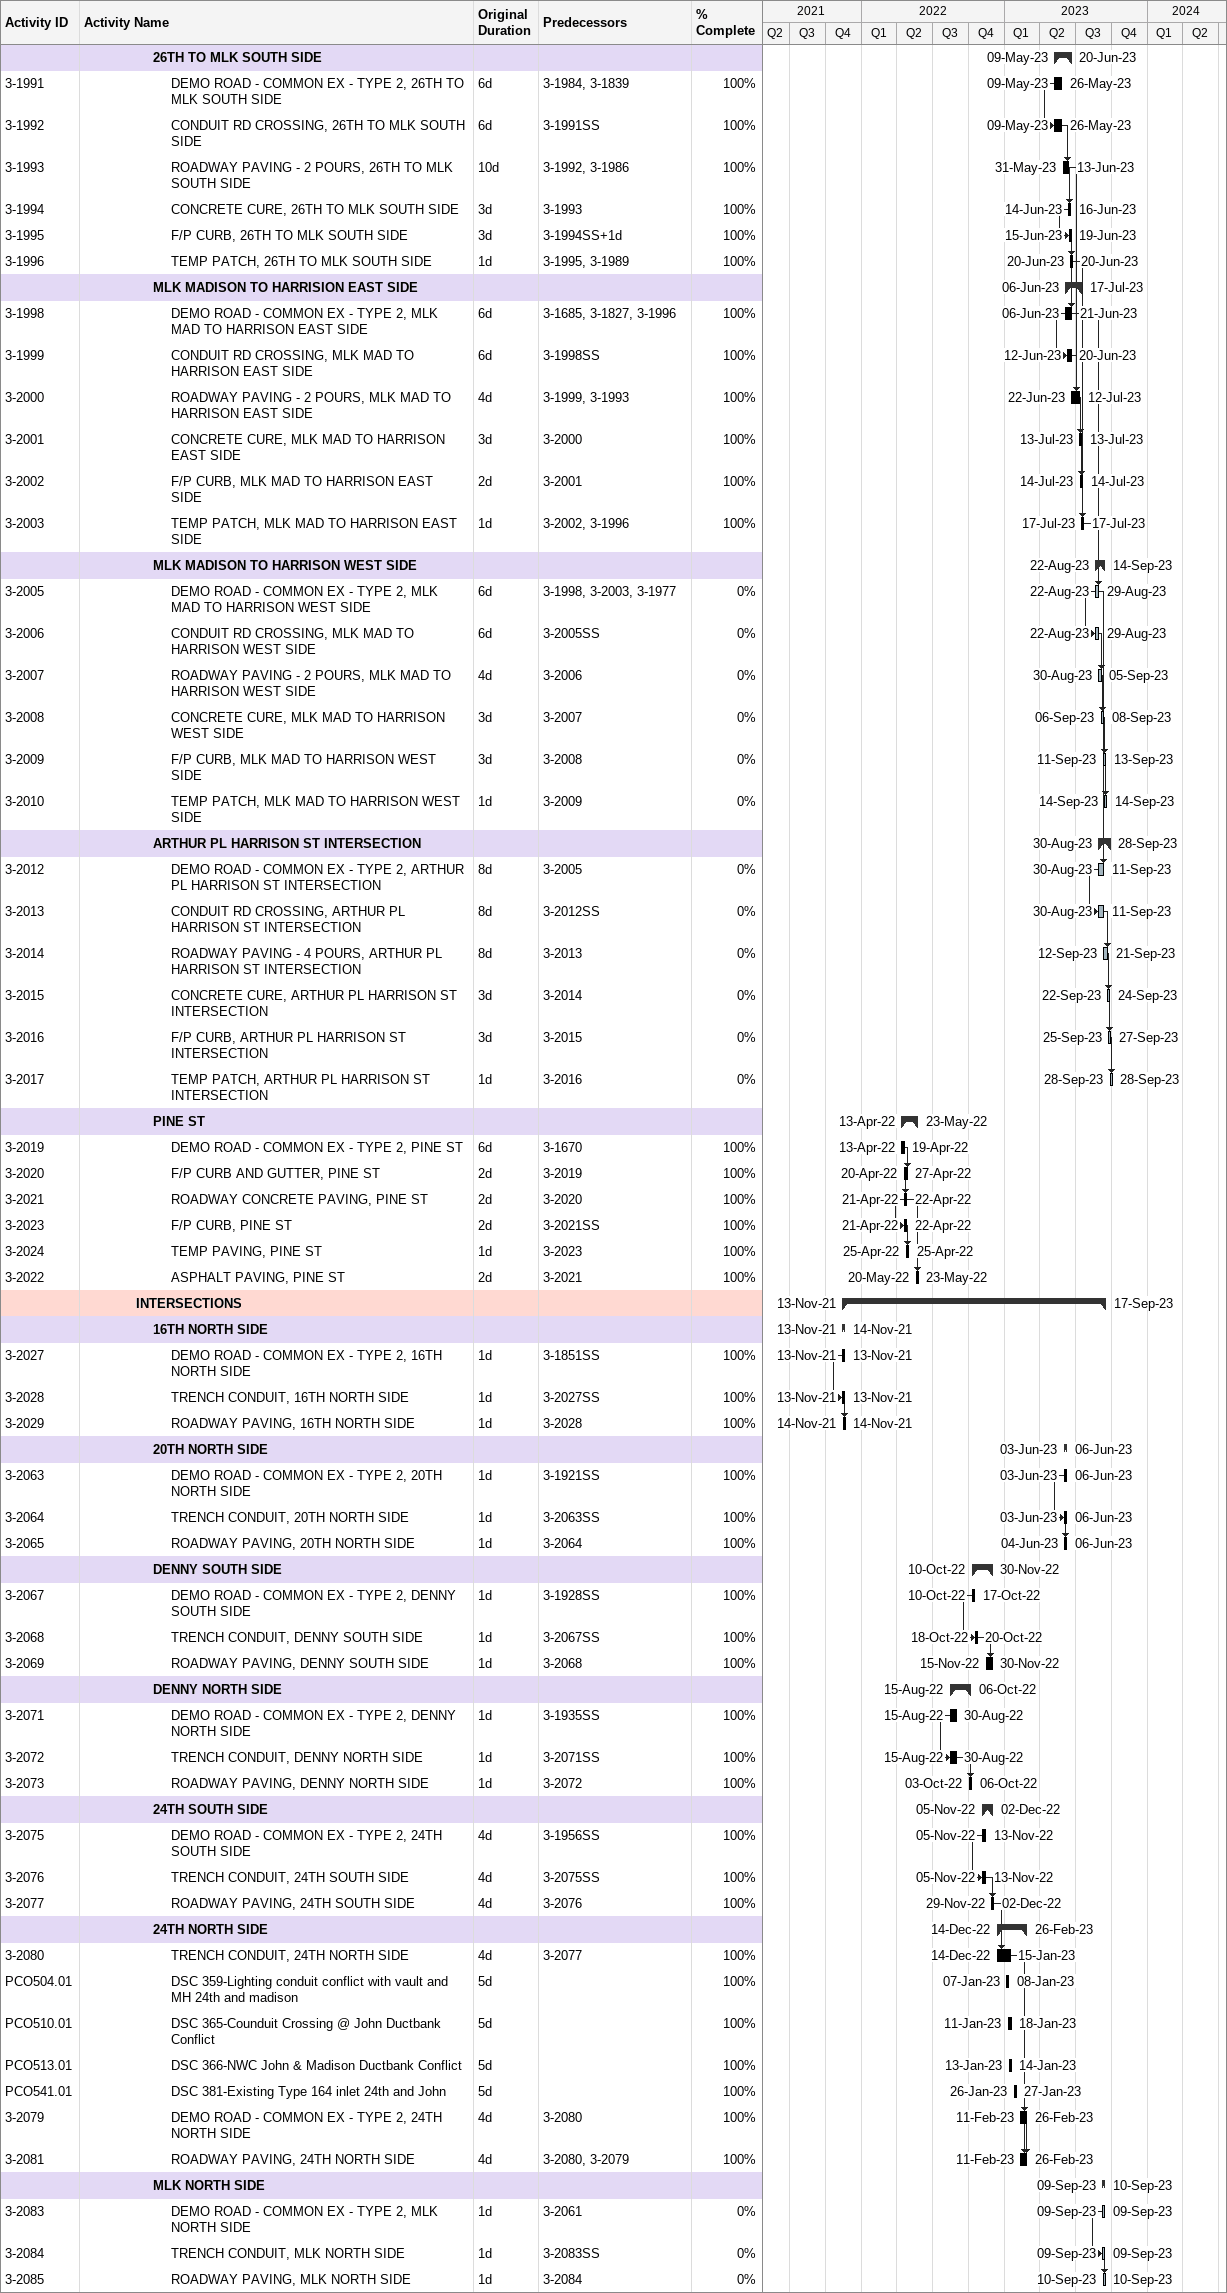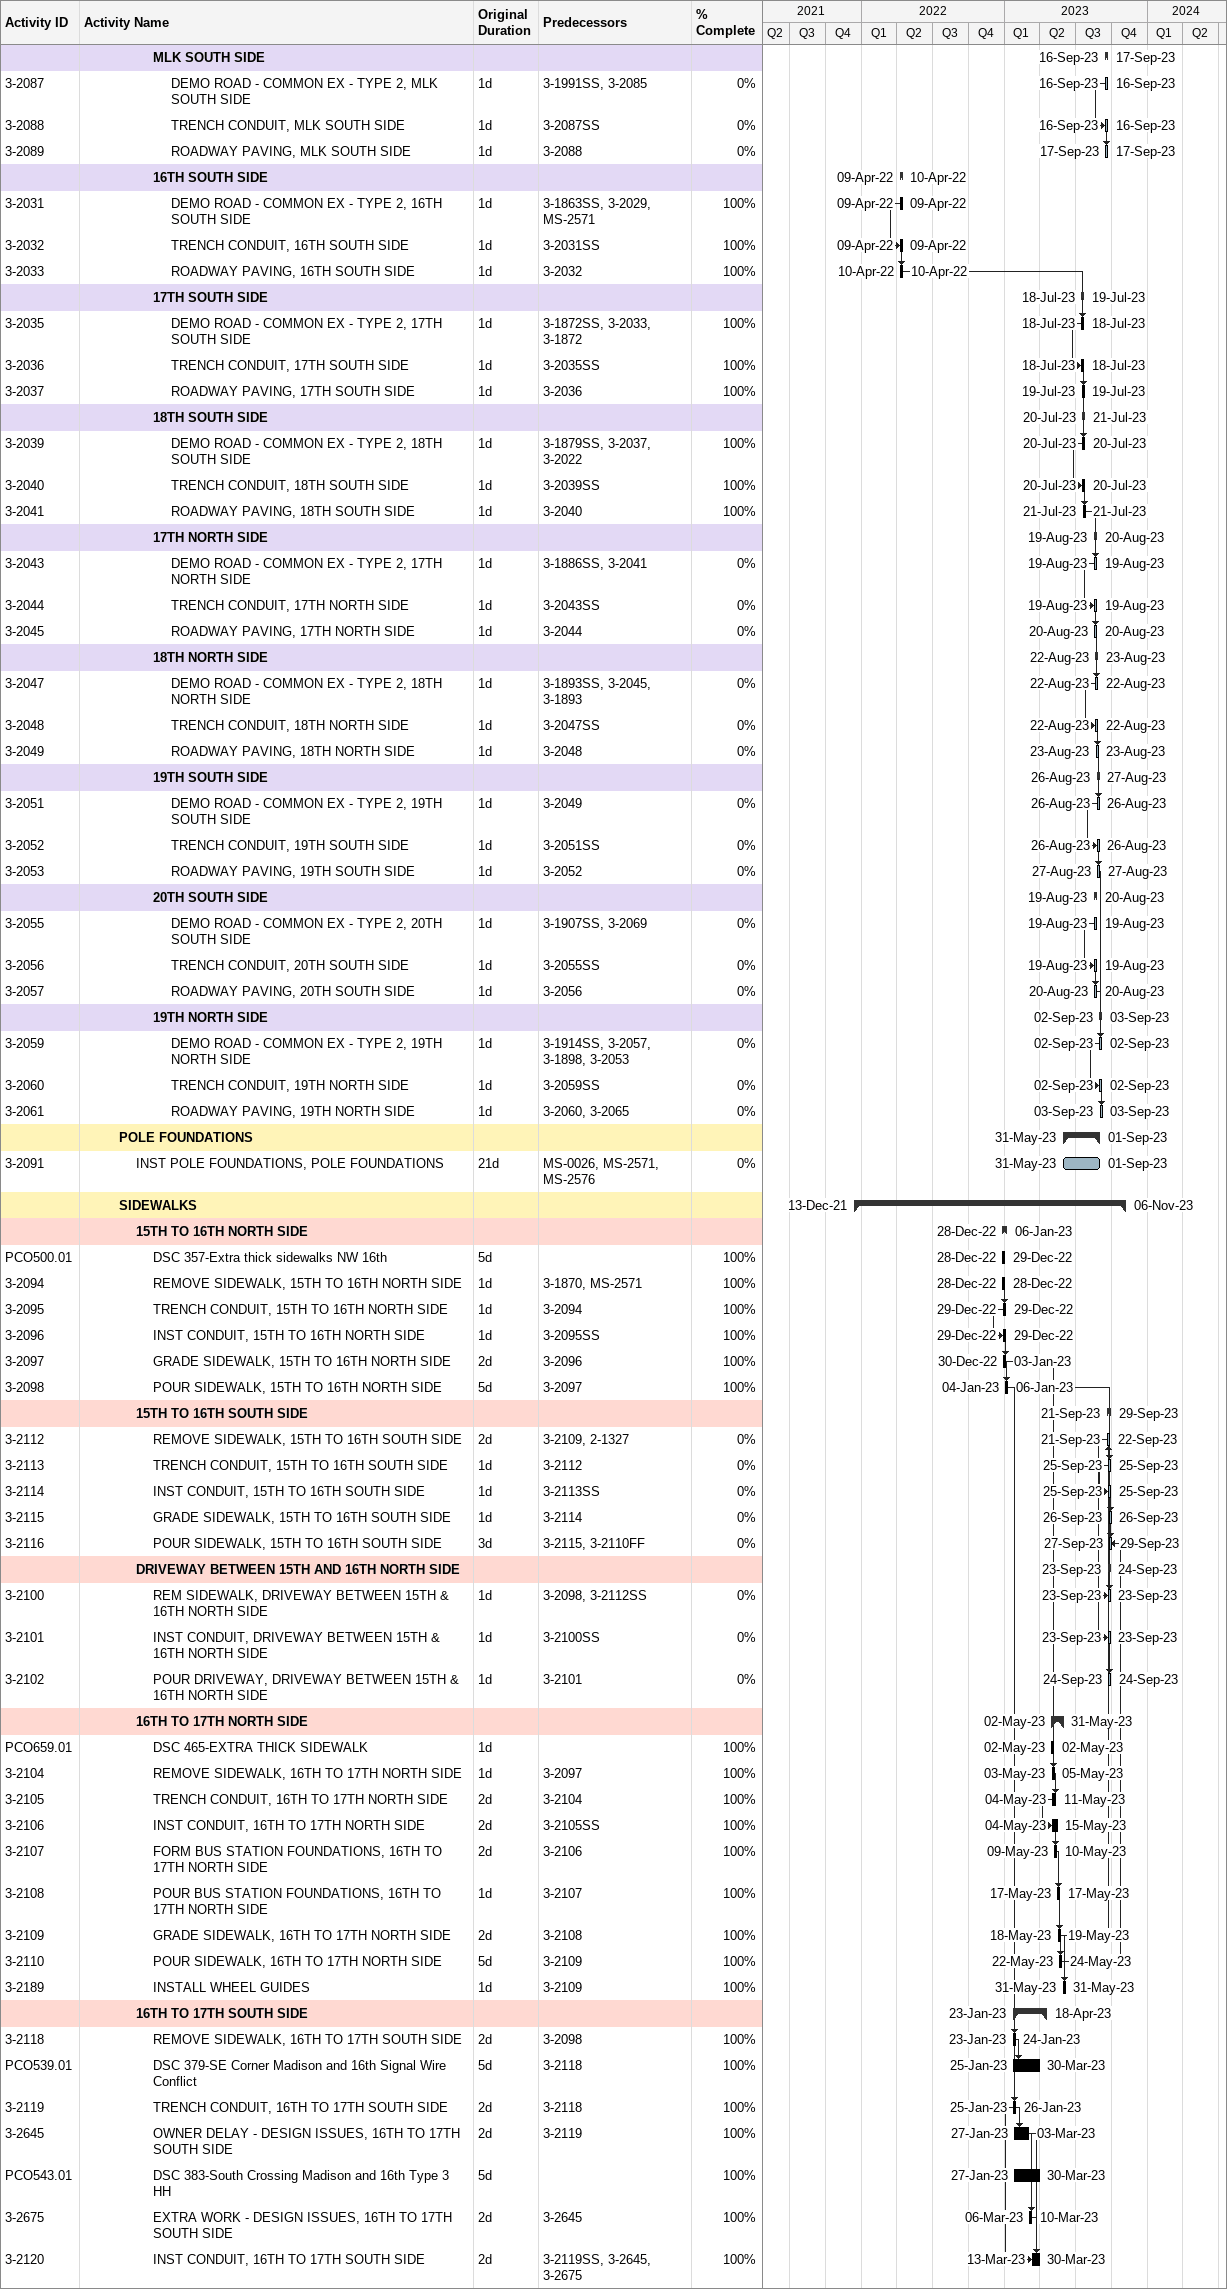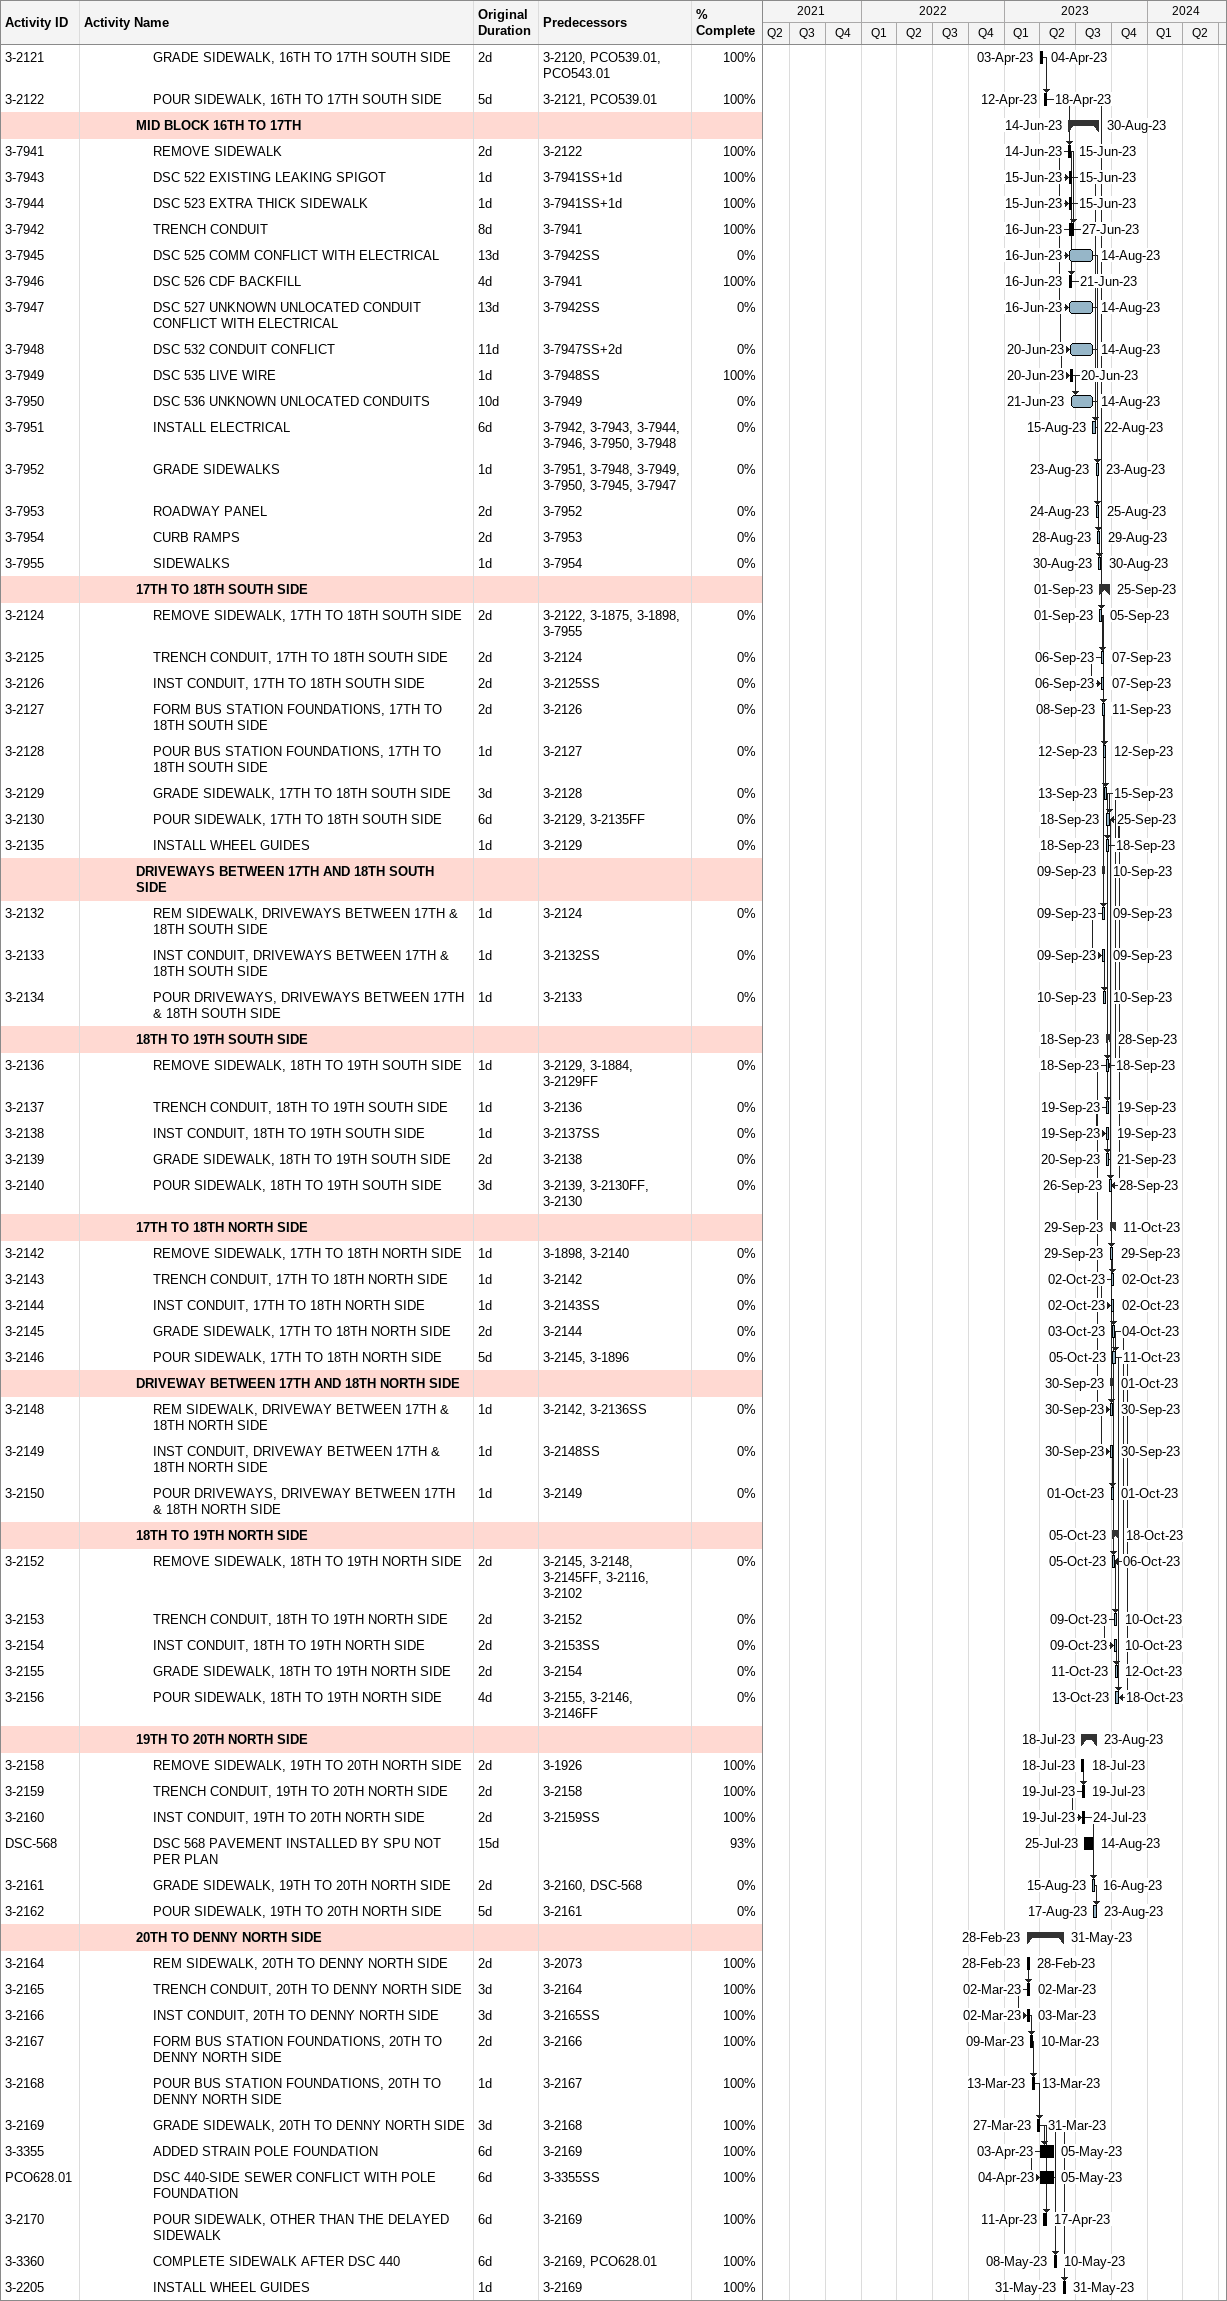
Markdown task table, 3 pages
| ID | Level | Task | Original duration | Start | Finish | Predecessors | % complete |
|---|---|---|---|---|---|---|---|
|  | 5 | **26TH TO MLK SOUTH SIDE** |  | 2023-05-09 | 2023-06-20 |  |  |
| 3-1991 | 6 | DEMO ROAD - COMMON EX - TYPE 2, 26TH TO MLK SOUTH SIDE | 6d | 2023-05-09 | 2023-05-26 | 3-1984, 3-1839 | 100 |
| 3-1992 | 6 | CONDUIT RD CROSSING, 26TH TO MLK SOUTH SIDE | 6d | 2023-05-09 | 2023-05-26 | 3-1991SS | 100 |
| 3-1993 | 6 | ROADWAY PAVING - 2 POURS, 26TH TO MLK SOUTH SIDE | 10d | 2023-05-31 | 2023-06-13 | 3-1992, 3-1986 | 100 |
| 3-1994 | 6 | CONCRETE CURE, 26TH TO MLK SOUTH SIDE | 3d | 2023-06-14 | 2023-06-16 | 3-1993 | 100 |
| 3-1995 | 6 | F/P CURB, 26TH TO MLK SOUTH SIDE | 3d | 2023-06-15 | 2023-06-19 | 3-1994SS+1d | 100 |
| 3-1996 | 6 | TEMP PATCH, 26TH TO MLK SOUTH SIDE | 1d | 2023-06-20 | 2023-06-20 | 3-1995, 3-1989 | 100 |
|  | 5 | **MLK MADISON TO HARRISION EAST SIDE** |  | 2023-06-06 | 2023-07-17 |  |  |
| 3-1998 | 6 | DEMO ROAD - COMMON EX - TYPE 2, MLK MAD TO HARRISON EAST SIDE | 6d | 2023-06-06 | 2023-06-21 | 3-1685, 3-1827, 3-1996 | 100 |
| 3-1999 | 6 | CONDUIT RD CROSSING, MLK MAD TO HARRISON EAST SIDE | 6d | 2023-06-12 | 2023-06-20 | 3-1998SS | 100 |
| 3-2000 | 6 | ROADWAY PAVING - 2 POURS, MLK MAD TO HARRISON EAST SIDE | 4d | 2023-06-22 | 2023-07-12 | 3-1999, 3-1993 | 100 |
| 3-2001 | 6 | CONCRETE CURE, MLK MAD TO HARRISON EAST SIDE | 3d | 2023-07-13 | 2023-07-13 | 3-2000 | 100 |
| 3-2002 | 6 | F/P CURB, MLK MAD TO HARRISON EAST SIDE | 2d | 2023-07-14 | 2023-07-14 | 3-2001 | 100 |
| 3-2003 | 6 | TEMP PATCH, MLK MAD TO HARRISON EAST SIDE | 1d | 2023-07-17 | 2023-07-17 | 3-2002, 3-1996 | 100 |
|  | 5 | **MLK MADISON TO HARRISON WEST SIDE** |  | 2023-08-22 | 2023-09-14 |  |  |
| 3-2005 | 6 | DEMO ROAD - COMMON EX - TYPE 2, MLK MAD TO HARRISON WEST SIDE | 6d | 2023-08-22 | 2023-08-29 | 3-1998, 3-2003, 3-1977 | 0 |
| 3-2006 | 6 | CONDUIT RD CROSSING, MLK MAD TO HARRISON WEST SIDE | 6d | 2023-08-22 | 2023-08-29 | 3-2005SS | 0 |
| 3-2007 | 6 | ROADWAY PAVING - 2 POURS, MLK MAD TO HARRISON WEST SIDE | 4d | 2023-08-30 | 2023-09-05 | 3-2006 | 0 |
| 3-2008 | 6 | CONCRETE CURE, MLK MAD TO HARRISON WEST SIDE | 3d | 2023-09-06 | 2023-09-08 | 3-2007 | 0 |
| 3-2009 | 6 | F/P CURB, MLK MAD TO HARRISON WEST SIDE | 3d | 2023-09-11 | 2023-09-13 | 3-2008 | 0 |
| 3-2010 | 6 | TEMP PATCH, MLK MAD TO HARRISON WEST SIDE | 1d | 2023-09-14 | 2023-09-14 | 3-2009 | 0 |
|  | 5 | **ARTHUR PL HARRISON ST INTERSECTION** |  | 2023-08-30 | 2023-09-28 |  |  |
| 3-2012 | 6 | DEMO ROAD - COMMON EX - TYPE 2, ARTHUR PL HARRISON ST INTERSECTION | 8d | 2023-08-30 | 2023-09-11 | 3-2005 | 0 |
| 3-2013 | 6 | CONDUIT RD CROSSING, ARTHUR PL HARRISON ST INTERSECTION | 8d | 2023-08-30 | 2023-09-11 | 3-2012SS | 0 |
| 3-2014 | 6 | ROADWAY PAVING - 4 POURS, ARTHUR PL HARRISON ST INTERSECTION | 8d | 2023-09-12 | 2023-09-21 | 3-2013 | 0 |
| 3-2015 | 6 | CONCRETE CURE, ARTHUR PL HARRISON ST INTERSECTION | 3d | 2023-09-22 | 2023-09-24 | 3-2014 | 0 |
| 3-2016 | 6 | F/P CURB, ARTHUR PL HARRISON ST INTERSECTION | 3d | 2023-09-25 | 2023-09-27 | 3-2015 | 0 |
| 3-2017 | 6 | TEMP PATCH, ARTHUR PL HARRISON ST INTERSECTION | 1d | 2023-09-28 | 2023-09-28 | 3-2016 | 0 |
|  | 5 | **PINE ST** |  | 2022-04-13 | 2022-05-23 |  |  |
| 3-2019 | 6 | DEMO ROAD - COMMON EX - TYPE 2, PINE ST | 6d | 2022-04-13 | 2022-04-19 | 3-1670 | 100 |
| 3-2020 | 6 | F/P CURB AND GUTTER, PINE ST | 2d | 2022-04-20 | 2022-04-27 | 3-2019 | 100 |
| 3-2021 | 6 | ROADWAY CONCRETE PAVING, PINE ST | 2d | 2022-04-21 | 2022-04-22 | 3-2020 | 100 |
| 3-2023 | 6 | F/P CURB, PINE ST | 2d | 2022-04-21 | 2022-04-22 | 3-2021SS | 100 |
| 3-2024 | 6 | TEMP PAVING, PINE ST | 1d | 2022-04-25 | 2022-04-25 | 3-2023 | 100 |
| 3-2022 | 6 | ASPHALT PAVING, PINE ST | 2d | 2022-05-20 | 2022-05-23 | 3-2021 | 100 |
|  | 4 | **INTERSECTIONS** |  | 2021-11-13 | 2023-09-17 |  |  |
|  | 5 | **16TH NORTH SIDE** |  | 2021-11-13 | 2021-11-14 |  |  |
| 3-2027 | 6 | DEMO ROAD - COMMON EX - TYPE 2, 16TH NORTH SIDE | 1d | 2021-11-13 | 2021-11-13 | 3-1851SS | 100 |
| 3-2028 | 6 | TRENCH CONDUIT, 16TH NORTH SIDE | 1d | 2021-11-13 | 2021-11-13 | 3-2027SS | 100 |
| 3-2029 | 6 | ROADWAY PAVING, 16TH NORTH SIDE | 1d | 2021-11-14 | 2021-11-14 | 3-2028 | 100 |
|  | 5 | **20TH NORTH SIDE** |  | 2023-06-03 | 2023-06-06 |  |  |
| 3-2063 | 6 | DEMO ROAD - COMMON EX - TYPE 2, 20TH NORTH SIDE | 1d | 2023-06-03 | 2023-06-06 | 3-1921SS | 100 |
| 3-2064 | 6 | TRENCH CONDUIT, 20TH NORTH SIDE | 1d | 2023-06-03 | 2023-06-06 | 3-2063SS | 100 |
| 3-2065 | 6 | ROADWAY PAVING, 20TH NORTH SIDE | 1d | 2023-06-04 | 2023-06-06 | 3-2064 | 100 |
|  | 5 | **DENNY SOUTH SIDE** |  | 2022-10-10 | 2022-11-30 |  |  |
| 3-2067 | 6 | DEMO ROAD - COMMON EX - TYPE 2, DENNY SOUTH SIDE | 1d | 2022-10-10 | 2022-10-17 | 3-1928SS | 100 |
| 3-2068 | 6 | TRENCH CONDUIT, DENNY SOUTH SIDE | 1d | 2022-10-18 | 2022-10-20 | 3-2067SS | 100 |
| 3-2069 | 6 | ROADWAY PAVING, DENNY SOUTH SIDE | 1d | 2022-11-15 | 2022-11-30 | 3-2068 | 100 |
|  | 5 | **DENNY NORTH SIDE** |  | 2022-08-15 | 2022-10-06 |  |  |
| 3-2071 | 6 | DEMO ROAD - COMMON EX - TYPE 2, DENNY NORTH SIDE | 1d | 2022-08-15 | 2022-08-30 | 3-1935SS | 100 |
| 3-2072 | 6 | TRENCH CONDUIT, DENNY NORTH SIDE | 1d | 2022-08-15 | 2022-08-30 | 3-2071SS | 100 |
| 3-2073 | 6 | ROADWAY PAVING, DENNY NORTH SIDE | 1d | 2022-10-03 | 2022-10-06 | 3-2072 | 100 |
|  | 5 | **24TH SOUTH SIDE** |  | 2022-11-05 | 2022-12-02 |  |  |
| 3-2075 | 6 | DEMO ROAD - COMMON EX - TYPE 2, 24TH SOUTH SIDE | 4d | 2022-11-05 | 2022-11-13 | 3-1956SS | 100 |
| 3-2076 | 6 | TRENCH CONDUIT, 24TH SOUTH SIDE | 4d | 2022-11-05 | 2022-11-13 | 3-2075SS | 100 |
| 3-2077 | 6 | ROADWAY PAVING, 24TH SOUTH SIDE | 4d | 2022-11-29 | 2022-12-02 | 3-2076 | 100 |
|  | 5 | **24TH NORTH SIDE** |  | 2022-12-14 | 2023-02-26 |  |  |
| 3-2080 | 6 | TRENCH CONDUIT, 24TH NORTH SIDE | 4d | 2022-12-14 | 2023-01-15 | 3-2077 | 100 |
| PCO504.01 | 6 | DSC 359-Lighting conduit conflict with vault and MH 24th and madison | 5d | 2023-01-07 | 2023-01-08 |  | 100 |
| PCO510.01 | 6 | DSC 365-Counduit Crossing @ John Ductbank Conflict | 5d | 2023-01-11 | 2023-01-18 |  | 100 |
| PCO513.01 | 6 | DSC 366-NWC John & Madison Ductbank Conflict | 5d | 2023-01-13 | 2023-01-14 |  | 100 |
| PCO541.01 | 6 | DSC 381-Existing Type 164 inlet 24th and John | 5d | 2023-01-26 | 2023-01-27 |  | 100 |
| 3-2079 | 6 | DEMO ROAD - COMMON EX - TYPE 2, 24TH NORTH SIDE | 4d | 2023-02-11 | 2023-02-26 | 3-2080 | 100 |
| 3-2081 | 6 | ROADWAY PAVING, 24TH NORTH SIDE | 4d | 2023-02-11 | 2023-02-26 | 3-2080, 3-2079 | 100 |
|  | 5 | **MLK NORTH SIDE** |  | 2023-09-09 | 2023-09-10 |  |  |
| 3-2083 | 6 | DEMO ROAD - COMMON EX - TYPE 2, MLK NORTH SIDE | 1d | 2023-09-09 | 2023-09-09 | 3-2061 | 0 |
| 3-2084 | 6 | TRENCH CONDUIT, MLK NORTH SIDE | 1d | 2023-09-09 | 2023-09-09 | 3-2083SS | 0 |
| 3-2085 | 6 | ROADWAY PAVING, MLK NORTH SIDE | 1d | 2023-09-10 | 2023-09-10 | 3-2084 | 0 |
|  | 5 | **MLK SOUTH SIDE** |  | 2023-09-16 | 2023-09-17 |  |  |
| 3-2087 | 6 | DEMO ROAD - COMMON EX - TYPE 2, MLK SOUTH SIDE | 1d | 2023-09-16 | 2023-09-16 | 3-1991SS, 3-2085 | 0 |
| 3-2088 | 6 | TRENCH CONDUIT, MLK SOUTH SIDE | 1d | 2023-09-16 | 2023-09-16 | 3-2087SS | 0 |
| 3-2089 | 6 | ROADWAY PAVING, MLK SOUTH SIDE | 1d | 2023-09-17 | 2023-09-17 | 3-2088 | 0 |
|  | 5 | **16TH SOUTH SIDE** |  | 2022-04-09 | 2022-04-10 |  |  |
| 3-2031 | 6 | DEMO ROAD - COMMON EX - TYPE 2, 16TH SOUTH SIDE | 1d | 2022-04-09 | 2022-04-09 | 3-1863SS, 3-2029, MS-2571 | 100 |
| 3-2032 | 6 | TRENCH CONDUIT, 16TH SOUTH SIDE | 1d | 2022-04-09 | 2022-04-09 | 3-2031SS | 100 |
| 3-2033 | 6 | ROADWAY PAVING, 16TH SOUTH SIDE | 1d | 2022-04-10 | 2022-04-10 | 3-2032 | 100 |
|  | 5 | **17TH SOUTH SIDE** |  | 2023-07-18 | 2023-07-19 |  |  |
| 3-2035 | 6 | DEMO ROAD - COMMON EX - TYPE 2, 17TH SOUTH SIDE | 1d | 2023-07-18 | 2023-07-18 | 3-1872SS, 3-2033, 3-1872 | 100 |
| 3-2036 | 6 | TRENCH CONDUIT, 17TH SOUTH SIDE | 1d | 2023-07-18 | 2023-07-18 | 3-2035SS | 100 |
| 3-2037 | 6 | ROADWAY PAVING, 17TH SOUTH SIDE | 1d | 2023-07-19 | 2023-07-19 | 3-2036 | 100 |
|  | 5 | **18TH SOUTH SIDE** |  | 2023-07-20 | 2023-07-21 |  |  |
| 3-2039 | 6 | DEMO ROAD - COMMON EX - TYPE 2, 18TH SOUTH SIDE | 1d | 2023-07-20 | 2023-07-20 | 3-1879SS, 3-2037, 3-2022 | 100 |
| 3-2040 | 6 | TRENCH CONDUIT, 18TH SOUTH SIDE | 1d | 2023-07-20 | 2023-07-20 | 3-2039SS | 100 |
| 3-2041 | 6 | ROADWAY PAVING, 18TH SOUTH SIDE | 1d | 2023-07-21 | 2023-07-21 | 3-2040 | 100 |
|  | 5 | **17TH NORTH SIDE** |  | 2023-08-19 | 2023-08-20 |  |  |
| 3-2043 | 6 | DEMO ROAD - COMMON EX - TYPE 2, 17TH NORTH SIDE | 1d | 2023-08-19 | 2023-08-19 | 3-1886SS, 3-2041 | 0 |
| 3-2044 | 6 | TRENCH CONDUIT, 17TH NORTH SIDE | 1d | 2023-08-19 | 2023-08-19 | 3-2043SS | 0 |
| 3-2045 | 6 | ROADWAY PAVING, 17TH NORTH SIDE | 1d | 2023-08-20 | 2023-08-20 | 3-2044 | 0 |
|  | 5 | **18TH NORTH SIDE** |  | 2023-08-22 | 2023-08-23 |  |  |
| 3-2047 | 6 | DEMO ROAD - COMMON EX - TYPE 2, 18TH NORTH SIDE | 1d | 2023-08-22 | 2023-08-22 | 3-1893SS, 3-2045, 3-1893 | 0 |
| 3-2048 | 6 | TRENCH CONDUIT, 18TH NORTH SIDE | 1d | 2023-08-22 | 2023-08-22 | 3-2047SS | 0 |
| 3-2049 | 6 | ROADWAY PAVING, 18TH NORTH SIDE | 1d | 2023-08-23 | 2023-08-23 | 3-2048 | 0 |
|  | 5 | **19TH SOUTH SIDE** |  | 2023-08-26 | 2023-08-27 |  |  |
| 3-2051 | 6 | DEMO ROAD - COMMON EX - TYPE 2, 19TH SOUTH SIDE | 1d | 2023-08-26 | 2023-08-26 | 3-2049 | 0 |
| 3-2052 | 6 | TRENCH CONDUIT, 19TH SOUTH SIDE | 1d | 2023-08-26 | 2023-08-26 | 3-2051SS | 0 |
| 3-2053 | 6 | ROADWAY PAVING, 19TH SOUTH SIDE | 1d | 2023-08-27 | 2023-08-27 | 3-2052 | 0 |
|  | 5 | **20TH SOUTH SIDE** |  | 2023-08-19 | 2023-08-20 |  |  |
| 3-2055 | 6 | DEMO ROAD - COMMON EX - TYPE 2, 20TH SOUTH SIDE | 1d | 2023-08-19 | 2023-08-19 | 3-1907SS, 3-2069 | 0 |
| 3-2056 | 6 | TRENCH CONDUIT, 20TH SOUTH SIDE | 1d | 2023-08-19 | 2023-08-19 | 3-2055SS | 0 |
| 3-2057 | 6 | ROADWAY PAVING, 20TH SOUTH SIDE | 1d | 2023-08-20 | 2023-08-20 | 3-2056 | 0 |
|  | 5 | **19TH NORTH SIDE** |  | 2023-09-02 | 2023-09-03 |  |  |
| 3-2059 | 6 | DEMO ROAD - COMMON EX - TYPE 2, 19TH NORTH SIDE | 1d | 2023-09-02 | 2023-09-02 | 3-1914SS, 3-2057, 3-1898, 3-2053 | 0 |
| 3-2060 | 6 | TRENCH CONDUIT, 19TH NORTH SIDE | 1d | 2023-09-02 | 2023-09-02 | 3-2059SS | 0 |
| 3-2061 | 6 | ROADWAY PAVING, 19TH NORTH SIDE | 1d | 2023-09-03 | 2023-09-03 | 3-2060, 3-2065 | 0 |
|  | 3 | **POLE FOUNDATIONS** |  | 2023-05-31 | 2023-09-01 |  |  |
| 3-2091 | 4 | INST POLE FOUNDATIONS, POLE FOUNDATIONS | 21d | 2023-05-31 | 2023-09-01 | MS-0026, MS-2571, MS-2576 | 0 |
|  | 3 | **SIDEWALKS** |  | 2021-12-13 | 2023-11-06 |  |  |
|  | 4 | **15TH TO 16TH NORTH SIDE** |  | 2022-12-28 | 2023-01-06 |  |  |
| PCO500.01 | 5 | DSC 357-Extra thick sidewalks NW 16th | 5d | 2022-12-28 | 2022-12-29 |  | 100 |
| 3-2094 | 5 | REMOVE SIDEWALK, 15TH TO 16TH NORTH SIDE | 1d | 2022-12-28 | 2022-12-28 | 3-1870, MS-2571 | 100 |
| 3-2095 | 5 | TRENCH CONDUIT, 15TH TO 16TH NORTH SIDE | 1d | 2022-12-29 | 2022-12-29 | 3-2094 | 100 |
| 3-2096 | 5 | INST CONDUIT, 15TH TO 16TH NORTH SIDE | 1d | 2022-12-29 | 2022-12-29 | 3-2095SS | 100 |
| 3-2097 | 5 | GRADE SIDEWALK, 15TH TO 16TH NORTH SIDE | 2d | 2022-12-30 | 2023-01-03 | 3-2096 | 100 |
| 3-2098 | 5 | POUR SIDEWALK, 15TH TO 16TH NORTH SIDE | 5d | 2023-01-04 | 2023-01-06 | 3-2097 | 100 |
|  | 4 | **15TH TO 16TH SOUTH SIDE** |  | 2023-09-21 | 2023-09-29 |  |  |
| 3-2112 | 5 | REMOVE SIDEWALK, 15TH TO 16TH SOUTH SIDE | 2d | 2023-09-21 | 2023-09-22 | 3-2109, 2-1327 | 0 |
| 3-2113 | 5 | TRENCH CONDUIT, 15TH TO 16TH SOUTH SIDE | 1d | 2023-09-25 | 2023-09-25 | 3-2112 | 0 |
| 3-2114 | 5 | INST CONDUIT, 15TH TO 16TH SOUTH SIDE | 1d | 2023-09-25 | 2023-09-25 | 3-2113SS | 0 |
| 3-2115 | 5 | GRADE SIDEWALK, 15TH TO 16TH SOUTH SIDE | 1d | 2023-09-26 | 2023-09-26 | 3-2114 | 0 |
| 3-2116 | 5 | POUR SIDEWALK, 15TH TO 16TH SOUTH SIDE | 3d | 2023-09-27 | 2023-09-29 | 3-2115, 3-2110FF | 0 |
|  | 4 | **DRIVEWAY BETWEEN 15TH AND 16TH NORTH SIDE** |  | 2023-09-23 | 2023-09-24 |  |  |
| 3-2100 | 5 | REM SIDEWALK, DRIVEWAY BETWEEN 15TH & 16TH NORTH SIDE | 1d | 2023-09-23 | 2023-09-23 | 3-2098, 3-2112SS | 0 |
| 3-2101 | 5 | INST CONDUIT, DRIVEWAY BETWEEN 15TH & 16TH NORTH SIDE | 1d | 2023-09-23 | 2023-09-23 | 3-2100SS | 0 |
| 3-2102 | 5 | POUR DRIVEWAY, DRIVEWAY BETWEEN 15TH & 16TH NORTH SIDE | 1d | 2023-09-24 | 2023-09-24 | 3-2101 | 0 |
|  | 4 | **16TH TO 17TH NORTH SIDE** |  | 2023-05-02 | 2023-05-31 |  |  |
| PCO659.01 | 5 | DSC 465-EXTRA THICK SIDEWALK | 1d | 2023-05-02 | 2023-05-02 |  | 100 |
| 3-2104 | 5 | REMOVE SIDEWALK, 16TH TO 17TH NORTH SIDE | 1d | 2023-05-03 | 2023-05-05 | 3-2097 | 100 |
| 3-2105 | 5 | TRENCH CONDUIT, 16TH TO 17TH NORTH SIDE | 2d | 2023-05-04 | 2023-05-11 | 3-2104 | 100 |
| 3-2106 | 5 | INST CONDUIT, 16TH TO 17TH NORTH SIDE | 2d | 2023-05-04 | 2023-05-15 | 3-2105SS | 100 |
| 3-2107 | 5 | FORM BUS STATION FOUNDATIONS, 16TH TO 17TH NORTH SIDE | 2d | 2023-05-09 | 2023-05-10 | 3-2106 | 100 |
| 3-2108 | 5 | POUR BUS STATION FOUNDATIONS, 16TH TO 17TH NORTH SIDE | 1d | 2023-05-17 | 2023-05-17 | 3-2107 | 100 |
| 3-2109 | 5 | GRADE SIDEWALK, 16TH TO 17TH NORTH SIDE | 2d | 2023-05-18 | 2023-05-19 | 3-2108 | 100 |
| 3-2110 | 5 | POUR SIDEWALK, 16TH TO 17TH NORTH SIDE | 5d | 2023-05-22 | 2023-05-24 | 3-2109 | 100 |
| 3-2189 | 5 | INSTALL WHEEL GUIDES | 1d | 2023-05-31 | 2023-05-31 | 3-2109 | 100 |
|  | 4 | **16TH TO 17TH SOUTH SIDE** |  | 2023-01-23 | 2023-04-18 |  |  |
| 3-2118 | 5 | REMOVE SIDEWALK, 16TH TO 17TH SOUTH SIDE | 2d | 2023-01-23 | 2023-01-24 | 3-2098 | 100 |
| PCO539.01 | 5 | DSC 379-SE Corner Madison and 16th Signal Wire Conflict | 5d | 2023-01-25 | 2023-03-30 | 3-2118 | 100 |
| 3-2119 | 5 | TRENCH CONDUIT, 16TH TO 17TH SOUTH SIDE | 2d | 2023-01-25 | 2023-01-26 | 3-2118 | 100 |
| 3-2645 | 5 | OWNER DELAY - DESIGN ISSUES, 16TH TO 17TH SOUTH SIDE | 2d | 2023-01-27 | 2023-03-03 | 3-2119 | 100 |
| PCO543.01 | 5 | DSC 383-South Crossing Madison and 16th Type 3 HH | 5d | 2023-01-27 | 2023-03-30 |  | 100 |
| 3-2675 | 5 | EXTRA WORK - DESIGN ISSUES, 16TH TO 17TH SOUTH SIDE | 2d | 2023-03-06 | 2023-03-10 | 3-2645 | 100 |
| 3-2120 | 5 | INST CONDUIT, 16TH TO 17TH SOUTH SIDE | 2d | 2023-03-13 | 2023-03-30 | 3-2119SS, 3-2645, 3-2675 | 100 |
| 3-2121 | 5 | GRADE SIDEWALK, 16TH TO 17TH SOUTH SIDE | 2d | 2023-04-03 | 2023-04-04 | 3-2120, PCO539.01, PCO543.01 | 100 |
| 3-2122 | 5 | POUR SIDEWALK, 16TH TO 17TH SOUTH SIDE | 5d | 2023-04-12 | 2023-04-18 | 3-2121, PCO539.01 | 100 |
|  | 4 | **MID BLOCK 16TH TO 17TH** |  | 2023-06-14 | 2023-08-30 |  |  |
| 3-7941 | 5 | REMOVE SIDEWALK | 2d | 2023-06-14 | 2023-06-15 | 3-2122 | 100 |
| 3-7943 | 5 | DSC 522 EXISTING LEAKING SPIGOT | 1d | 2023-06-15 | 2023-06-15 | 3-7941SS+1d | 100 |
| 3-7944 | 5 | DSC 523 EXTRA THICK SIDEWALK | 1d | 2023-06-15 | 2023-06-15 | 3-7941SS+1d | 100 |
| 3-7942 | 5 | TRENCH CONDUIT | 8d | 2023-06-16 | 2023-06-27 | 3-7941 | 100 |
| 3-7945 | 5 | DSC 525 COMM CONFLICT WITH ELECTRICAL | 13d | 2023-06-16 | 2023-08-14 | 3-7942SS | 0 |
| 3-7946 | 5 | DSC 526 CDF BACKFILL | 4d | 2023-06-16 | 2023-06-21 | 3-7941 | 100 |
| 3-7947 | 5 | DSC 527 UNKNOWN UNLOCATED CONDUIT CONFLICT WITH ELECTRICAL | 13d | 2023-06-16 | 2023-08-14 | 3-7942SS | 0 |
| 3-7948 | 5 | DSC 532 CONDUIT CONFLICT | 11d | 2023-06-20 | 2023-08-14 | 3-7947SS+2d | 0 |
| 3-7949 | 5 | DSC 535 LIVE WIRE | 1d | 2023-06-20 | 2023-06-20 | 3-7948SS | 100 |
| 3-7950 | 5 | DSC 536 UNKNOWN UNLOCATED CONDUITS | 10d | 2023-06-21 | 2023-08-14 | 3-7949 | 0 |
| 3-7951 | 5 | INSTALL ELECTRICAL | 6d | 2023-08-15 | 2023-08-22 | 3-7942, 3-7943, 3-7944, 3-7946, 3-7950, 3-7948 | 0 |
| 3-7952 | 5 | GRADE SIDEWALKS | 1d | 2023-08-23 | 2023-08-23 | 3-7951, 3-7948, 3-7949, 3-7950, 3-7945, 3-7947 | 0 |
| 3-7953 | 5 | ROADWAY PANEL | 2d | 2023-08-24 | 2023-08-25 | 3-7952 | 0 |
| 3-7954 | 5 | CURB RAMPS | 2d | 2023-08-28 | 2023-08-29 | 3-7953 | 0 |
| 3-7955 | 5 | SIDEWALKS | 1d | 2023-08-30 | 2023-08-30 | 3-7954 | 0 |
|  | 4 | **17TH TO 18TH SOUTH SIDE** |  | 2023-09-01 | 2023-09-25 |  |  |
| 3-2124 | 5 | REMOVE SIDEWALK, 17TH TO 18TH SOUTH SIDE | 2d | 2023-09-01 | 2023-09-05 | 3-2122, 3-1875, 3-1898, 3-7955 | 0 |
| 3-2125 | 5 | TRENCH CONDUIT, 17TH TO 18TH SOUTH SIDE | 2d | 2023-09-06 | 2023-09-07 | 3-2124 | 0 |
| 3-2126 | 5 | INST CONDUIT, 17TH TO 18TH SOUTH SIDE | 2d | 2023-09-06 | 2023-09-07 | 3-2125SS | 0 |
| 3-2127 | 5 | FORM BUS STATION FOUNDATIONS, 17TH TO 18TH SOUTH SIDE | 2d | 2023-09-08 | 2023-09-11 | 3-2126 | 0 |
| 3-2128 | 5 | POUR BUS STATION FOUNDATIONS, 17TH TO 18TH SOUTH SIDE | 1d | 2023-09-12 | 2023-09-12 | 3-2127 | 0 |
| 3-2129 | 5 | GRADE SIDEWALK, 17TH TO 18TH SOUTH SIDE | 3d | 2023-09-13 | 2023-09-15 | 3-2128 | 0 |
| 3-2130 | 5 | POUR SIDEWALK, 17TH TO 18TH SOUTH SIDE | 6d | 2023-09-18 | 2023-09-25 | 3-2129, 3-2135FF | 0 |
| 3-2135 | 5 | INSTALL WHEEL GUIDES | 1d | 2023-09-18 | 2023-09-18 | 3-2129 | 0 |
|  | 4 | **DRIVEWAYS BETWEEN 17TH AND 18TH SOUTH SIDE** |  | 2023-09-09 | 2023-09-10 |  |  |
| 3-2132 | 5 | REM SIDEWALK, DRIVEWAYS BETWEEN 17TH & 18TH SOUTH SIDE | 1d | 2023-09-09 | 2023-09-09 | 3-2124 | 0 |
| 3-2133 | 5 | INST CONDUIT, DRIVEWAYS BETWEEN 17TH & 18TH SOUTH SIDE | 1d | 2023-09-09 | 2023-09-09 | 3-2132SS | 0 |
| 3-2134 | 5 | POUR DRIVEWAYS, DRIVEWAYS BETWEEN 17TH & 18TH SOUTH SIDE | 1d | 2023-09-10 | 2023-09-10 | 3-2133 | 0 |
|  | 4 | **18TH TO 19TH SOUTH SIDE** |  | 2023-09-18 | 2023-09-28 |  |  |
| 3-2136 | 5 | REMOVE SIDEWALK, 18TH TO 19TH SOUTH SIDE | 1d | 2023-09-18 | 2023-09-18 | 3-2129, 3-1884, 3-2129FF | 0 |
| 3-2137 | 5 | TRENCH CONDUIT, 18TH TO 19TH SOUTH SIDE | 1d | 2023-09-19 | 2023-09-19 | 3-2136 | 0 |
| 3-2138 | 5 | INST CONDUIT, 18TH TO 19TH SOUTH SIDE | 1d | 2023-09-19 | 2023-09-19 | 3-2137SS | 0 |
| 3-2139 | 5 | GRADE SIDEWALK, 18TH TO 19TH SOUTH SIDE | 2d | 2023-09-20 | 2023-09-21 | 3-2138 | 0 |
| 3-2140 | 5 | POUR SIDEWALK, 18TH TO 19TH SOUTH SIDE | 3d | 2023-09-26 | 2023-09-28 | 3-2139, 3-2130FF, 3-2130 | 0 |
|  | 4 | **17TH TO 18TH NORTH SIDE** |  | 2023-09-29 | 2023-10-11 |  |  |
| 3-2142 | 5 | REMOVE SIDEWALK, 17TH TO 18TH NORTH SIDE | 1d | 2023-09-29 | 2023-09-29 | 3-1898, 3-2140 | 0 |
| 3-2143 | 5 | TRENCH CONDUIT, 17TH TO 18TH NORTH SIDE | 1d | 2023-10-02 | 2023-10-02 | 3-2142 | 0 |
| 3-2144 | 5 | INST CONDUIT, 17TH TO 18TH NORTH SIDE | 1d | 2023-10-02 | 2023-10-02 | 3-2143SS | 0 |
| 3-2145 | 5 | GRADE SIDEWALK, 17TH TO 18TH NORTH SIDE | 2d | 2023-10-03 | 2023-10-04 | 3-2144 | 0 |
| 3-2146 | 5 | POUR SIDEWALK, 17TH TO 18TH NORTH SIDE | 5d | 2023-10-05 | 2023-10-11 | 3-2145, 3-1896 | 0 |
|  | 4 | **DRIVEWAY BETWEEN 17TH AND 18TH NORTH SIDE** |  | 2023-09-30 | 2023-10-01 |  |  |
| 3-2148 | 5 | REM SIDEWALK, DRIVEWAY BETWEEN 17TH & 18TH NORTH SIDE | 1d | 2023-09-30 | 2023-09-30 | 3-2142, 3-2136SS | 0 |
| 3-2149 | 5 | INST CONDUIT, DRIVEWAY BETWEEN 17TH & 18TH NORTH SIDE | 1d | 2023-09-30 | 2023-09-30 | 3-2148SS | 0 |
| 3-2150 | 5 | POUR DRIVEWAYS, DRIVEWAY BETWEEN 17TH & 18TH NORTH SIDE | 1d | 2023-10-01 | 2023-10-01 | 3-2149 | 0 |
|  | 4 | **18TH TO 19TH NORTH SIDE** |  | 2023-10-05 | 2023-10-18 |  |  |
| 3-2152 | 5 | REMOVE SIDEWALK, 18TH TO 19TH NORTH SIDE | 2d | 2023-10-05 | 2023-10-06 | 3-2145, 3-2148, 3-2145FF, 3-2116, 3-2102 | 0 |
| 3-2153 | 5 | TRENCH CONDUIT, 18TH TO 19TH NORTH SIDE | 2d | 2023-10-09 | 2023-10-10 | 3-2152 | 0 |
| 3-2154 | 5 | INST CONDUIT, 18TH TO 19TH NORTH SIDE | 2d | 2023-10-09 | 2023-10-10 | 3-2153SS | 0 |
| 3-2155 | 5 | GRADE SIDEWALK, 18TH TO 19TH NORTH SIDE | 2d | 2023-10-11 | 2023-10-12 | 3-2154 | 0 |
| 3-2156 | 5 | POUR SIDEWALK, 18TH TO 19TH NORTH SIDE | 4d | 2023-10-13 | 2023-10-18 | 3-2155, 3-2146, 3-2146FF | 0 |
|  | 4 | **19TH TO 20TH NORTH SIDE** |  | 2023-07-18 | 2023-08-23 |  |  |
| 3-2158 | 5 | REMOVE SIDEWALK, 19TH TO 20TH NORTH SIDE | 2d | 2023-07-18 | 2023-07-18 | 3-1926 | 100 |
| 3-2159 | 5 | TRENCH CONDUIT, 19TH TO 20TH NORTH SIDE | 2d | 2023-07-19 | 2023-07-19 | 3-2158 | 100 |
| 3-2160 | 5 | INST CONDUIT, 19TH TO 20TH NORTH SIDE | 2d | 2023-07-19 | 2023-07-24 | 3-2159SS | 100 |
| DSC-568 | 5 | DSC 568 PAVEMENT INSTALLED BY SPU NOT PER PLAN | 15d | 2023-07-25 | 2023-08-14 |  | 93 |
| 3-2161 | 5 | GRADE SIDEWALK, 19TH TO 20TH NORTH SIDE | 2d | 2023-08-15 | 2023-08-16 | 3-2160, DSC-568 | 0 |
| 3-2162 | 5 | POUR SIDEWALK, 19TH TO 20TH NORTH SIDE | 5d | 2023-08-17 | 2023-08-23 | 3-2161 | 0 |
|  | 4 | **20TH TO DENNY NORTH SIDE** |  | 2023-02-28 | 2023-05-31 |  |  |
| 3-2164 | 5 | REM SIDEWALK, 20TH TO DENNY NORTH SIDE | 2d | 2023-02-28 | 2023-02-28 | 3-2073 | 100 |
| 3-2165 | 5 | TRENCH CONDUIT, 20TH TO DENNY NORTH SIDE | 3d | 2023-03-02 | 2023-03-02 | 3-2164 | 100 |
| 3-2166 | 5 | INST CONDUIT, 20TH TO DENNY NORTH SIDE | 3d | 2023-03-02 | 2023-03-03 | 3-2165SS | 100 |
| 3-2167 | 5 | FORM BUS STATION FOUNDATIONS, 20TH TO DENNY NORTH SIDE | 2d | 2023-03-09 | 2023-03-10 | 3-2166 | 100 |
| 3-2168 | 5 | POUR BUS STATION FOUNDATIONS, 20TH TO DENNY NORTH SIDE | 1d | 2023-03-13 | 2023-03-13 | 3-2167 | 100 |
| 3-2169 | 5 | GRADE SIDEWALK, 20TH TO DENNY NORTH SIDE | 3d | 2023-03-27 | 2023-03-31 | 3-2168 | 100 |
| 3-3355 | 5 | ADDED STRAIN POLE FOUNDATION | 6d | 2023-04-03 | 2023-05-05 | 3-2169 | 100 |
| PCO628.01 | 5 | DSC 440-SIDE SEWER CONFLICT WITH POLE FOUNDATION | 6d | 2023-04-04 | 2023-05-05 | 3-3355SS | 100 |
| 3-2170 | 5 | POUR SIDEWALK, OTHER THAN THE DELAYED SIDEWALK | 6d | 2023-04-11 | 2023-04-17 | 3-2169 | 100 |
| 3-3360 | 5 | COMPLETE SIDEWALK AFTER DSC 440 | 6d | 2023-05-08 | 2023-05-10 | 3-2169, PCO628.01 | 100 |
| 3-2205 | 5 | INSTALL WHEEL GUIDES | 1d | 2023-05-31 | 2023-05-31 | 3-2169 | 100 |
